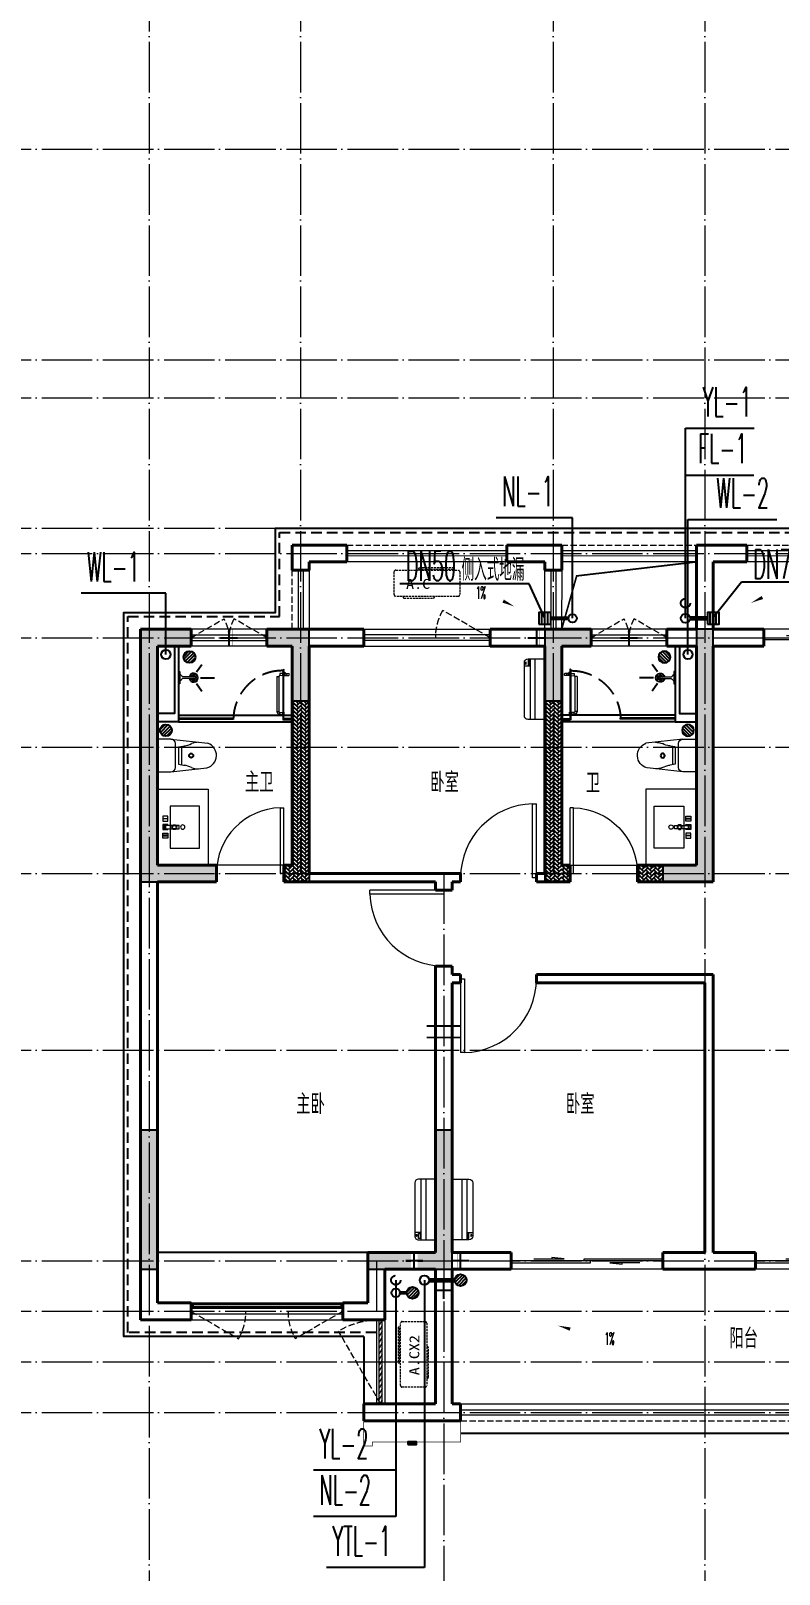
# Model space of a CAD drawing. Extents: x 27938 to 650306, y -92720 to 1524912.
# Drawn here: x 270713 to 279599, y 594028 to 612355 of the extents above; entities that cross this region are included whole.
import ezdxf

# ---------------------------------------------------------------- set-up
doc = ezdxf.new("R2010")
doc.units = 0
doc.header["$LTSCALE"] = 1000
doc.header["$MEASUREMENT"] = 0
for name, pattern in [('DASH', [0.35, 0.25, -0.1]), ('DOTE', [2.42, 2, -0.2, 0.02, -0.2]), ('HIDDEN', [0.375, 0.25, -0.125])]:
    doc.linetypes.add(name, pattern=pattern)
for name, color, linetype in [('3-栏杆1', 135, 'Continuous'), ('3.5方案汇报，与郭总、侯月琴确定户型_t8$0$2020.03.04 -1安徽标准化洋房户型(UA）_t8_t8$0$看线', 154, 'Continuous'), ('COLUMN', 9, 'Continuous'), ('DIM_凝结', 3, 'Continuous'), ('DIM_废水', 3, 'Continuous'), ('DIM_污水', 3, 'Continuous'), ('DIM_阳台', 132, 'Continuous'), ('DIM_雨水', 3, 'Continuous'), ('EQUIP_地漏', 7, 'Continuous'), ('EQUIP_污水', 7, 'Continuous'), ('IP-bath&kitchen-JOHNSON', 4, 'Continuous'), ('P-bath&kitchen-JOHNSON', 4, 'Continuous'), ('PIPE-凝结', 150, 'N'), ('PIPE-废水', 31, 'F'), ('PIPE-阳台', 132, 'YT'), ('PUB_TEXT', 4, 'Continuous'), ('TWT_LEAD', 3, 'Continuous'), ('VALVE_不分区给水', 7, 'Continuous'), ('VPIPE-凝结', 150, 'Continuous'), ('VPIPE-废水', 31, 'Continuous'), ('VPIPE-污水', 2, 'W'), ('VPIPE-阳台', 132, 'YT'), ('VPIPE-雨水', 4, 'DASH'), ('ZC', 6, 'Continuous'), ('保温', 6, 'Continuous'), ('机电标识类', 1, 'Continuous'), ('看线', 251, 'Continuous'), ('立面', 73, 'Continuous'), ('铝合金', 144, 'Continuous')]:
    doc.layers.add(name, color=color, linetype=linetype)
for name, color, linetype, lineweight in [('DOTE', 19, 'DOTE', 9), ('LVTRY', 1, 'Continuous', 13), ('PUB_HATCH', 8, 'Continuous', 9), ('WALL', 9, 'Continuous', 40), ('WINDOW', 8, 'Continuous', 15), ('平面-排水沟', 86, 'Continuous', 15), ('平面-栏杆', 135, 'Continuous', 15), ('平面-看线', 45, 'Continuous', 15), ('平面-空调室内机', 176, 'Continuous', 9), ('平面-空调预留孔', 173, 'Continuous', 15), ('空调', 76, 'Continuous', 13)]:
    doc.layers.add(name, color=color, linetype=linetype, lineweight=lineweight)
doc.styles.add('_TCH_DIM', font='SIMPLEX.shx', dxfattribs={"width": 0.6, "oblique": 10, "bigfont": 'hztxt.shx'})
doc.styles.add('_TWT_SERIAL', font='simplex.shx', dxfattribs={"width": 0.6, "oblique": 10, "height": 3, "bigfont": 'aadri.shx'})
doc.styles.get("Standard").update_dxf_attribs({"font": 'gbenor.shx', "bigfont": 'gbcbig.shx'})
doc.styles.add('黑体', font='simhei.ttf')
doc.linetypes.add('F', pattern='A,3,-0.2,["F",Standard,S=0.25,R=0,X=-0.1,Y=-0.115],-0.2', length=3.4)
doc.linetypes.add('N', pattern='A,3,-0.2,["N",Standard,S=0.25,R=0,X=-0.1,Y=-0.115],-0.2', length=3.4)
doc.linetypes.add('W', pattern='A,3,-0.2,["W",Standard,S=0.25,R=0,X=-0.1,Y=-0.115],-0.2', length=3.4)
doc.linetypes.add('YT', pattern='A,3,-0.2,["YT",Standard,S=0.25,R=0,X=-0.1,Y=-0.115],-0.35', length=3.55)

# ---------------------------------------------------------------- blocks, each defined once
blk = doc.blocks.new('rrrrrrrrrrrra')
at = {"color": 0}
for p, q in [((-112, 459), (-112, 324)), ((253, 484), (-87, 484)), ((278, 324), (278, 459)), ((-112, 324), (-64, -103)), ((-59, 271), (224, 271)), ((-21, 232), (-34, 154)), ((191, 200), (-26, 200)), ((186, 232), (-21, 232)), ((186, 232), (199, 154)), ((278, 324), (228, -116))]:
    blk.add_line(p, q, dxfattribs=at)
for centre, radius, start, end in [((-87, 459), 25, 90, 180), ((253, 459), 25, 0, 90), ((-59, 324), 53.3, 180, 270), ((224, 324), 53.3, 270, 0), ((149, -3), 224, 158.5202, 180), ((-323, 210), 294, 333.5369, 351.4828), ((488, 210), 294, 188.5172, 206.4631), ((16, -3), 224, 0, 21.4798), ((84, -64), 153, 195.0773, 340.1181)]:
    blk.add_arc(centre, radius, start, end, dxfattribs=at)
blk = doc.blocks.new('A$C1E0F638F')
at = {"color": 0}
for points in [[(500, 435), (500, 85), (0, 85), (0, 435)], [(270, 30), (230, 30), (230, 195), (270, 195)], [(120, 0), (180, 0), (180, 60), (120, 60)], [(147, 55), (153, 55), (153, 5), (147, 5)], [(230, 30), (270, 30), (270, 10), (230, 10)], [(380, 0), (320, 0), (320, 60), (380, 60)], [(353, 55), (347, 55), (347, 5), (353, 5)]]:
    blk.add_lwpolyline(points, close=True, dxfattribs=at)
blk.add_lwpolyline([(270, 60), (280, 60), (280, 0), (220, 0), (220, 60), (230, 60)], dxfattribs=at)
blk.add_circle((250, 236), 26, dxfattribs=at)
blk = doc.blocks.new('135')
blk.add_hatch(color=0).paths.add_polyline_path([(5, 2), (4, -1), (-5, 2), (-4, 5)])
at = {"color": 0}
for p, q in [((-6, 19), (-3, 19)), ((-3, 19), (-6, 19)), ((-6, 3), (5, -2)), ((-6, 3), (-5, 3)), ((-5, 11), (-5, 31)), ((5, 11), (-5, 11)), ((5, 10), (-5, 10)), ((-5, 3), (-4, 6)), ((-4, 6), (5, 2)), ((0, 0), (0, 39)), ((6, 19), (3, 19)), ((3, 19), (6, 19)), ((4, -1), (5, 2)), ((5, 11), (5, 32)), ((4, -1), (6, -2))]:
    blk.add_line(p, q, dxfattribs=at)
for centre, radius, start, end in [((6, 16), 13.5, 151.0147, 204.8403), ((13, 4), 20.5, 163.0924, 182.0012), ((-6, 4), 1, 184.2275, 248.4661), ((-5, 22), 0.5, 335.7643, 151.0147), ((4, 18), 9.42, 155.7643, 171.9773), ((9, 15), 14.6, 166.278, 198.0953), ((14, 4), 19.5, 163.7443, 182.5269), ((-5, 3), 0.5, 181.9385, 247.2597), ((5, 22), 0.5, 29.8425, 204.574), ((-6, 17), 11.7, 10.475, 24.574), ((-6, 15), 12.4, 338.6449, 16.0476), ((29, 7), 24, 172.9439, 199.2318), ((-6, 16), 13.4, 334.9111, 29.8425), ((26, 6), 20.6, 169.1454, 199.9526), ((6, -1), 1.17, 247.4597, 19.9526), ((6, -1), 0.5, 247.4597, 19.2318)]:
    blk.add_arc(centre, radius, start, end, dxfattribs=at)
blk.add_open_spline([(-5, 31), (-4, 31), (-2, 33), (1, 29), (3, 31), (5, 32)], degree=3, knots=[0, 0, 0, 0, 3.066329, 6.218313, 11.124135, 11.124135, 11.124135, 11.124135], dxfattribs=at)
blk = doc.blocks.new('SDFAWERAWER')
at = {"layer": 'LVTRY', "color": 0}
for p, q in [((593988, -1242191), (593978, -1242214)), ((594017, -1242203), (593988, -1242191)), ((594016, -1242220), (594027, -1242193)), ((594023, -1242211), (594030, -1242194)), ((594025, -1242211), (594031, -1242197)), ((594027, -1242193), (594033, -1242195)), ((594030, -1242194), (594031, -1242197)), ((594032, -1242197), (594033, -1242195)), ((594033, -1242195), (594034, -1242197)), ((594034, -1242198), (594034, -1242197)), ((593941, -1242210), (593784, -1242595)), ((593965, -1242220), (593807, -1242604)), ((593941, -1242210), (593965, -1242220)), ((594007, -1242226), (593978, -1242214)), ((594016, -1242220), (594022, -1242223)), ((594026, -1242204), (594018, -1242222)), ((594018, -1242222), (594021, -1242220)), ((594025, -1242211), (594021, -1242220)), ((594023, -1242221), (594022, -1242223)), ((594022, -1242223), (594024, -1242222)), ((594024, -1242221), (594024, -1242222)), ((594028, -1242234), (594078, -1242255)), ((594047, -1242201), (594036, -1242229)), ((594036, -1242229), (594039, -1242230)), ((594037, -1242211), (594088, -1242232)), ((594039, -1242230), (594045, -1242214)), ((594039, -1242230), (594042, -1242228)), ((594042, -1242228), (594051, -1242205)), ((594050, -1242202), (594043, -1242218)), ((594047, -1242201), (594050, -1242202)), ((594050, -1242202), (594051, -1242205)), ((594057, -1242246), (594067, -1242223)), ((593784, -1242595), (593807, -1242604)), ((593803, -1242641), (593813, -1242618)), ((593803, -1242641), (593833, -1242653)), ((593813, -1242618), (593842, -1242630)), ((593842, -1242630), (593833, -1242653)), ((593834, -1242656), (593833, -1242653)), ((593845, -1242629), (593834, -1242656)), ((593836, -1242657), (593834, -1242656)), ((593848, -1242630), (593836, -1242657)), ((593845, -1242629), (593842, -1242630)), ((593848, -1242630), (593845, -1242629)), ((593847, -1242662), (593858, -1242634)), ((593847, -1242662), (593850, -1242663)), ((593850, -1242663), (593861, -1242635)), ((593852, -1242662), (593862, -1242637)), ((593858, -1242634), (593861, -1242635)), ((593861, -1242635), (593862, -1242637))]:
    blk.add_line(p, q, dxfattribs=at)
blk.add_lwpolyline([(593823, -1242717), (594046, -1242174), (594037, -1242170), (593814, -1242713)], close=True, dxfattribs=at)
blk.add_arc((594075, -1242240), 15.3, 281.7932, 33.7019, dxfattribs=at)
for centre, major_axis, start_param, end_param in [((593974, -1242224), (3.93, 9.6), 0, 1.570796), ((593817, -1242608), (13.5, 33.1), 1.570796, 3.141593), ((593817, -1242608), (3.93, 9.6), 1.570796, 3.141593)]:
    blk.add_ellipse(centre, major_axis=major_axis, ratio=1, start_param=start_param, end_param=end_param, dxfattribs=at)
at = {"layer": 'P-bath&kitchen-JOHNSON', "color": 0, "linetype": 'DASH'}
blk.add_arc((593810, -1242714), 586, 67.5369, 157.1325, dxfattribs=at)
at = {"layer": 'LVTRY', "color": 8, "xscale": -1, "rotation": 157.7329157530927}
blk.add_blockref('135', (594045, -1242162), dxfattribs=at)
blk = doc.blocks.new('A$C5DCB2F21')
at = {"layer": 'IP-bath&kitchen-JOHNSON', "color": 0}
for p, q in [((-68, -213), (-158, -275)), ((0, -261), (0, -425)), ((68, -213), (158, -275))]:
    blk.add_line(p, q, dxfattribs=at)
for centre, major_axis, ratio, start_param, end_param in [((0, -179), (-51, 0), 0.990052, -1.36297, 4.504563), ((0, -178), (-26.8, 0), 0.994812, -1.167677, 4.309269)]:
    blk.add_ellipse(centre, major_axis=major_axis, ratio=ratio, start_param=start_param, end_param=end_param, dxfattribs=at)
at = {"layer": 'LVTRY', "color": 0}
for p, q in [((74, 0), (-74, 0)), ((-10, -174), (-10, -49)), ((11, -174), (11, -49))]:
    blk.add_line(p, q, dxfattribs=at)
blk.add_lwpolyline([(74, 0), (74, -16), (-74, -16), (-74, 0)], dxfattribs=at)
for points in [[(-26, -31, -0.364142), (-38, -16, -0.020495)], [(-10, -49, 0.214893), (-26, -31, 7.649644)], [(11, -49, -0.21439), (26, -31, -7.649644)], [(26, -31, 0.364142), (38, -16, 0.020495)]]:
    blk.add_lwpolyline(points, format="xyb", dxfattribs=at)
blk.add_arc((0, -174), 10.5, 180, 0, dxfattribs=at)
for centre, major_axis, ratio, start_param, end_param in [((0, -181), (53.6, 0), 0.987577, 1.76809, 7.656688), ((-12, -165), (0, 1.43), 0.85, -1.570796, 4.712389), ((12, -165), (0, 1.43), 0.85, 4.712389, 10.995574), ((-12, -189), (0, 1.43), 0.85, 4.712389, 10.995574), ((12, -189), (0, 1.43), 0.85, 4.712389, 10.995574)]:
    blk.add_ellipse(centre, major_axis=major_axis, ratio=ratio, start_param=start_param, end_param=end_param, dxfattribs=at)
blk = doc.blocks.new('GDGDRGDGRD')
at = {"layer": 'IP-bath&kitchen-JOHNSON', "color": 0}
for p, q in [((490533, 524228), (491883, 524228)), ((490533, 524193), (491183, 524193)), ((490533, 524183), (491183, 524183)), ((491183, 524183), (491183, 524193)), ((491883, 524183), (491783, 524183)), ((491783, 524173), (491783, 524183)), ((491883, 524173), (491783, 524173)), ((490533, 524148), (491883, 524148))]:
    blk.add_line(p, q, dxfattribs=at)
for points in [[(490533, 525048), (490533, 524148), (490283, 524148)], [(490483, 525048), (490483, 524248), (490283, 524248)]]:
    blk.add_lwpolyline(points, dxfattribs=at)
at = {"layer": 'LVTRY', "color": 0}
blk.add_lwpolyline([(490883, 522448), (490283, 522448), (490283, 523348), (490883, 523348)], close=True, dxfattribs=at)
at = {"layer": 'IP-bath&kitchen-JOHNSON', "color": 8}
for name, p, rotation in [('A$C5DCB2F21', (490533, 524673), 90.008488524447), ('SDFAWERAWER', (-528536, 1449334), 22.25976934310711)]:
    blk.add_blockref(name, p, dxfattribs=dict(at, rotation=rotation))
at = {"layer": 'LVTRY', "color": 8, "extrusion": (0, 0, -1), "xscale": -1, "zscale": -1, "rotation": 270}
blk.add_blockref('rrrrrrrrrrrra', (-490766, 523666), dxfattribs=at)
at = {"layer": 'LVTRY', "color": 8, "xscale": -1, "rotation": 270}
blk.add_blockref('A$C1E0F638F', (490347, 522649), dxfattribs=at)
blk = doc.blocks.new('FSFSFSFS')
at = {"layer": 'IP-bath&kitchen-JOHNSON', "color": 0}
for p, q in [((496432, 524228), (495082, 524228)), ((495082, 524183), (495182, 524183)), ((495082, 524173), (495182, 524173)), ((495182, 524173), (495182, 524183)), ((496432, 524193), (495782, 524193)), ((495782, 524183), (495782, 524193)), ((496432, 524183), (495782, 524183)), ((496432, 524148), (495082, 524148))]:
    blk.add_line(p, q, dxfattribs=at)
for points in [[(496432, 525048), (496432, 524148), (496682, 524148)], [(496482, 525048), (496482, 524248), (496682, 524248)]]:
    blk.add_lwpolyline(points, dxfattribs=at)
at = {"layer": 'LVTRY', "color": 0}
blk.add_lwpolyline([(496082, 522448), (496682, 522448), (496682, 523348), (496082, 523348)], close=True, dxfattribs=at)
at = {"layer": 'IP-bath&kitchen-JOHNSON', "color": 8, "xscale": -1}
for name, p, rotation in [('SDFAWERAWER', (1515501, 1449334), 337.7402306568929), ('A$C5DCB2F21', (496432, 524673), 269.991511475553)]:
    blk.add_blockref(name, p, dxfattribs=dict(at, rotation=rotation))
at = {"layer": 'LVTRY', "color": 8, "extrusion": (0, 0, -1), "zscale": -1, "rotation": 90.00000000000001}
blk.add_blockref('rrrrrrrrrrrra', (-496199, 523666), dxfattribs=at)
at = {"layer": 'LVTRY', "color": 8, "rotation": 90.00000000000001}
blk.add_blockref('A$C1E0F638F', (496617, 522649), dxfattribs=at)
blk = doc.blocks.new('gdfgdgdgr')
at = {"layer": 'PUB_HATCH'}
for points in [[(477177, 529314), (477177, 526314), (478077, 526314), (478077, 526514), (477377, 526514), (477377, 529114), (477777, 529114), (477777, 529314)], [(478677, 529114), (478977, 529114), (478977, 528464), (479177, 528464), (479177, 529314), (478677, 529314)], [(482527, 529114), (482527, 529314), (481977, 529314), (481977, 528464), (482177, 528464), (482177, 529114)], [(483977, 529314), (483777, 529314), (483777, 529114), (483777, 529114), (483777, 526514), (483377, 526514), (483377, 526314), (483977, 526314)], [(477177, 521714), (477377, 521714), (477377, 523364), (477177, 523364)], [(479877, 521914), (479877, 521714), (480877, 521714), (480877, 523364), (480677, 523364), (480677, 521914)]]:
    blk.add_hatch(color=256, dxfattribs=at).paths.add_polyline_path(points)
at = {"layer": 'COLUMN', "color": 8}
for p, q in [((477177, 529314), (477177, 526314)), ((477777, 529314), (477177, 529314)), ((477777, 529114), (477777, 529314)), ((479177, 529314), (478677, 529314)), ((478677, 529314), (478677, 529114)), ((479177, 528464), (479177, 529314)), ((482527, 529314), (481977, 529314)), ((481977, 529314), (481977, 528464)), ((482527, 529114), (482527, 529314)), ((483977, 529314), (483777, 529314)), ((483777, 529314), (483777, 529114)), ((483977, 526314), (483977, 529314)), ((477377, 526514), (477377, 529114)), ((477377, 529114), (477777, 529114)), ((478677, 529114), (478977, 529114)), ((478977, 529114), (478977, 528464)), ((482177, 528464), (482177, 529114)), ((482177, 529114), (482527, 529114)), ((483777, 529114), (483777, 529114)), ((483777, 529114), (483777, 526514)), ((478977, 528464), (479177, 528464)), ((481977, 528464), (482177, 528464)), ((478077, 526514), (477377, 526514)), ((478077, 526314), (478077, 526514)), ((483777, 526514), (483377, 526514)), ((483377, 526514), (483377, 526314)), ((477177, 526314), (478077, 526314)), ((483377, 526314), (483977, 526314)), ((477377, 523364), (477177, 523364)), ((477177, 523364), (477177, 521714)), ((477377, 521714), (477377, 523364)), ((480877, 523364), (480677, 523364)), ((480677, 523364), (480677, 521914)), ((480877, 521714), (480877, 523364)), ((479877, 521914), (479877, 521714)), ((480677, 521914), (479877, 521914)), ((477177, 521714), (477377, 521714)), ((479877, 521714), (480877, 521714))]:
    blk.add_line(p, q, dxfattribs=at)
blk = doc.blocks.new('dongkong')
at = {"color": 0}
blk.add_wipeout([(-603756, 210771), (-603756, 210571), (-603836, 210571), (-603836, 210771)], dxfattribs=at)
at = {"layer": '机电标识类', "color": 0, "linetype": 'DASH', "ltscale": 400}
for p, q in [((-603796, 210771), (-603796, 210571)), ((-603896, 210671), (-603696, 210671))]:
    blk.add_line(p, q, dxfattribs=at)
at = {"layer": '空调', "color": 0, "linetype": 'DASH', "const_width": 2}
blk.add_lwpolyline([(-603756, 210771), (-603756, 210571), (-603836, 210571), (-603836, 210771)], close=True, dxfattribs=at)
blk = doc.blocks.new('ferre')
at = {"layer": '平面-空调预留孔', "color": 0, "linetype": 'DASH', "ltscale": 0.1}
for p, q in [((93393, 115403), (93393, 115393)), ((93403, 115383), (93756, 115383)), ((93766, 115393), (93766, 115403))]:
    blk.add_line(p, q, dxfattribs=at)
blk.add_lwpolyline([(94046, 115403), (93306, 115403, -0.414214), (93286, 115423), (93286, 115693, -0.414214), (93306, 115713), (94046, 115713, -0.414214), (94066, 115693), (94066, 115423, -0.414214)], format="xyb", close=True, dxfattribs=at)
blk.add_lwpolyline([(93997, 115743), (93577, 115743), (93577, 115727), (93997, 115727)], close=True, dxfattribs=at)
for centre, start, end in [((93403, 115393), 180, 270), ((93756, 115393), 270, 0)]:
    blk.add_arc(centre, 10, start, end, dxfattribs=at)
at = {"layer": '平面-空调预留孔', "color": 0, "linetype": 'DASH', "ltscale": 0.1, "style": '黑体', "width": 1.2}
blk.add_text('A.CX2', height=117, dxfattribs=at).set_placement((93428, 115492))
blk = doc.blocks.new('fergve')
at = {"layer": '平面-空调预留孔', "color": 8, "linetype": 'DASH', "ltscale": 0.1}
blk.add_blockref('ferre', (25670, -60416), dxfattribs=at)
blk = doc.blocks.new('A$C001338C2')
at = {"color": 0}
for p, q in [((0, 249), (0, 22)), ((845, 304), (55, 304)), ((109, 215), (109, 304)), ((900, 22), (900, 249)), ((22, 0), (878, 0))]:
    blk.add_line(p, q, dxfattribs=at)
at = {"color": 0, "lineweight": 5}
for p, q in [((900, 215), (0, 215)), ((900, 143), (0, 143))]:
    blk.add_line(p, q, dxfattribs=at)
at = {"color": 0}
for points in [[(89, 226), (22, 226, -0.414214), (17, 232), (17, 243, -0.414214), (22, 249), (89, 249, -0.414214), (95, 243), (95, 232, -0.414214)], [(73, 275), (57, 275, -0.414214), (51, 281), (51, 283, -0.414214), (57, 289), (73, 289, -0.414214), (79, 283), (79, 281, -0.414214)]]:
    blk.add_lwpolyline(points, format="xyb", close=True, dxfattribs=at)
for centre, radius, start, end in [((55, 249), 55, 90, 180), ((845, 249), 55, 360, 90), ((22, 22), 22, 180, 270), ((878, 22), 22, 270, 360)]:
    blk.add_arc(centre, radius, start, end, dxfattribs=at)
blk = doc.blocks.new('A$C263B1184')
at = {"layer": '保温', "linetype": 'ByBlock', "ltscale": 10}
h = blk.add_hatch(dxfattribs=at)
h.set_pattern_fill('AR-HBONE', color=251, scale=55)
h.set_pattern_definition([(45, (-1020960.394, -343310.663), (0, 47.4157523), [100.584, -33.528]), (135, (-1020936.686, -343286.955), (3e-15, 47.4157523), [100.584, -33.528])])
h.paths.add_polyline_path([(-11700, 6200), (-11700, 8350), (-11900, 8350), (-11900, 6200)])
h = blk.add_hatch(dxfattribs=at)
h.set_pattern_fill('AR-HBONE', color=251, scale=55)
h.set_pattern_definition([(45, (-1017960.394, -343310.663), (0, 47.4157523), [100.584, -33.528]), (135, (-1017936.686, -343286.955), (3e-15, 47.4157523), [100.584, -33.528])])
h.paths.add_polyline_path([(-8700, 6200), (-8700, 8350), (-8900, 8350), (-8900, 6200)])
h = blk.add_hatch(dxfattribs=at)
h.set_pattern_fill('AR-HBONE', color=251, scale=55)
h.set_pattern_definition([(45, (-1021060.394, -345260.66), (0, 47.4157523), [100.584, -33.528]), (135, (-1021036.686, -345236.954), (3e-15, 47.4157523), [100.584, -33.528])])
h.paths.add_polyline_path([(-11900, 6200), (-11900, 6400), (-12000, 6400), (-12000, 6200)])
h = blk.add_hatch(dxfattribs=at)
h.set_pattern_fill('AR-HBONE', color=251, scale=55)
h.set_pattern_definition([(45, (-1017760.394, -345260.66), (0, 47.4157523), [100.584, -33.528]), (135, (-1017736.686, -345236.954), (3e-15, 47.4157523), [100.584, -33.528])])
h.paths.add_polyline_path([(-8600, 6200), (-8600, 6400), (-8700, 6400), (-8700, 6200)])
h = blk.add_hatch(dxfattribs=at)
h.set_pattern_fill('AR-HBONE', color=251, scale=55)
h.set_pattern_definition([(45, (-1016860.394, -345260.66), (0, 47.4157523), [100.584, -33.528]), (135, (-1016836.686, -345236.954), (3e-15, 47.4157523), [100.584, -33.528])])
h.paths.add_polyline_path([(-7500, 6200), (-7500, 6400), (-7800, 6400), (-7800, 6200)])
at = {"layer": '保温', "color": 251, "linetype": 'ByBlock', "ltscale": 10}
for p, q in [((-11700, 6300), (-11700, 6200)), ((-8900, 6300), (-8900, 6200))]:
    blk.add_line(p, q, dxfattribs=at)
blk = doc.blocks.new('GDGDGRDGDGDR')
at = {"layer": 'DOTE', "linetype": 'DOTE', "ltscale": 0.3}
for p, q in [((272117, 612949), (272117, 593949)), ((273917, 612949), (273917, 602349)), ((276917, 612949), (276917, 602349)), ((278717, 612949), (278717, 593949)), ((270117, 610949), (328917, 610949)), ((270117, 608449), (328917, 608449)), ((270117, 607999), (328917, 607999)), ((270117, 606449), (328917, 606449)), ((270117, 606149), (328917, 606149)), ((270117, 605149), (328917, 605149)), ((270117, 603849), (328917, 603849)), ((270117, 602349), (328917, 602349)), ((275617, 602349), (275617, 593949)), ((270117, 600249), (328917, 600249)), ((270117, 597749), (328917, 597749)), ((274817, 597749), (274817, 597149)), ((270117, 597149), (328917, 597149)), ((270117, 596549), (328917, 596549)), ((270117, 595949), (328917, 595949))]:
    blk.add_line(p, q, dxfattribs=at)
blk = doc.blocks.new('A$C12C278E8')
at = {"color": 8}
for points in [[(-60, 0), (-60, -200), (-140, -200), (-140, 0)], [(18060, 0), (18060, -200), (18140, -200), (18140, 0)]]:
    blk.add_wipeout(points, dxfattribs=at)
at = {"layer": '机电标识类', "color": 8, "linetype": 'DASH', "ltscale": 400}
for p, q in [((-100, 0), (-100, -200)), ((18100, 0), (18100, -200)), ((-200, -100), (0, -100)), ((18200, -100), (18000, -100))]:
    blk.add_line(p, q, dxfattribs=at)
at = {"layer": '空调', "color": 8, "linetype": 'DASH', "const_width": 2}
blk.add_lwpolyline([(-60, 0), (-60, -200), (-140, -200), (-140, 0)], close=True, dxfattribs=at)
at = {"layer": '空调', "color": 8, "linetype": 'DASH'}
blk.add_lwpolyline([(18060, 0), (18060, -200), (18140, -200), (18140, 0)], close=True, dxfattribs=at)
blk = doc.blocks.new('gsergvr')
at = {"layer": '平面-空调预留孔', "color": 0, "linetype": 'DASH', "ltscale": 0.1}
for p, q in [((34075, 17176), (34075, 17166)), ((34085, 17156), (34438, 17156)), ((34448, 17166), (34448, 17176))]:
    blk.add_line(p, q, dxfattribs=at)
blk.add_lwpolyline([(34729, 17176), (33989, 17176, -0.414214), (33969, 17196), (33969, 17466, -0.414214), (33989, 17486), (34729, 17486, -0.414214), (34749, 17466), (34749, 17196, -0.414214)], format="xyb", close=True, dxfattribs=at)
blk.add_lwpolyline([(34679, 17515), (34260, 17515), (34260, 17500), (34679, 17500)], close=True, dxfattribs=at)
for centre, start, end in [((34085, 17166), 180, 270), ((34438, 17166), 270, 0)]:
    blk.add_arc(centre, 10, start, end, dxfattribs=at)
at = {"layer": '平面-空调预留孔', "color": 0, "linetype": 'DASH', "ltscale": 0.1, "style": '黑体', "width": 1.2}
blk.add_text('A.C', height=117, dxfattribs=at).set_placement((34111, 17265))
blk = doc.blocks.new('rtyryrtyeeretee')
at = {"layer": '平面-空调预留孔', "color": 8}
blk.add_blockref('gsergvr', (635673, 326706), dxfattribs=at)
blk = doc.blocks.new('$TwtSys$00000137')
at = {"color": 7}
for p, q in [((-46.875, -93.75), (-46.875, 93.75)), ((0, -93.75), (0, 93.75)), ((46.875, -93.75), (46.875, 93.75))]:
    blk.add_line(p, q, dxfattribs=at)
blk.add_lwpolyline([(-93.75, -93.75), (93.75, -93.75), (93.75, 93.75), (-93.75, 93.75)], close=True, dxfattribs=at)
blk = doc.blocks.new('$VALVE$00000533')
at = {"ltscale": 0.5, "const_width": 25}
for points in [[(-225, 75), (225, 75)], [(-225, -75), (225, -75)]]:
    blk.add_lwpolyline(points, dxfattribs=at)
blk = doc.blocks.new('A$C63B27F85')
at = {"layer": 'VALVE_不分区给水', "xscale": -0.8999999999999999, "yscale": -0.8999999999999999, "zscale": 0.8999999999999999}
blk.add_blockref('$VALVE$00000533', (3500, -10480), dxfattribs=at)
blk = doc.blocks.new('$WINLIB2D$00000001')
at = {"color": 0}
for points in [[(-0.5, 0.5), (-0.5, -0.5)], [(-0.5, 0.5), (0.5, 0.5)], [(0.5, -0.5), (0.5, 0.5)], [(0.5, 0.167), (-0.5, 0.167)], [(0.5, -0.167), (-0.5, -0.167)], [(-0.5, -0.5), (0.5, -0.5)]]:
    blk.add_lwpolyline(points, dxfattribs=at)
blk = doc.blocks.new('$DorLib2D$00000131')
at = {"color": 0, "linetype": 'Continuous'}
for p, q in [((0.15, 0.125), (0.2319, 0.1973)), ((0.2319, 0.1973), (0.2319, 0.125)), ((-0.5, 0.125), (-0.5, 0)), ((0.0192, 0.125), (-0.5, 0.125)), ((0.0192, 0), (0.0192, 0.125)), ((0.35, 0.125), (0.15, 0.125)), ((-0.5, 0), (0.0192, 0)), ((-0.024, 0), (0.5, 0)), ((-0.024, -0.125), (-0.024, 0)), ((0.5, 0), (0.5, -0.125)), ((-0.35, -0.125), (-0.15, -0.125)), ((-0.2319, -0.1973), (-0.2319, -0.125)), ((-0.15, -0.125), (-0.2319, -0.1973)), ((0.5, -0.125), (-0.024, -0.125))]:
    blk.add_line(p, q, dxfattribs=at)
blk = doc.blocks.new('$DorLib2D$00000001')
for p, q in [((0.45, 0.975), (0.5, 0.975)), ((0.45, 0), (0.45, 0.975)), ((0.5, 0), (0.5, 0.975)), ((0.5, 0), (0.45, 0))]:
    blk.add_line(p, q)
at = {"lineweight": 13}
blk.add_arc((0.475, 0), 0.975, 91.4693, 180, dxfattribs=at)
blk = doc.blocks.new('$WINLIB2D$00000039')
at = {"color": 0}
for points in [[(-0.5, 0.5), (-0.5, -0.5)], [(0.5, 0.5), (-0.5, 0.5)], [(0.5, -0.5), (0.5, 0.5)], [(-0.5, 0.167), (0.5, 0.167)], [(-0.452, -0.167), (-0.5, 0.084)], [(-0.384, -0.167), (-0.448, 0.167)], [(-0.316, -0.167), (-0.38, 0.167)], [(-0.248, -0.167), (-0.312, 0.167)], [(-0.18, -0.167), (-0.244, 0.167)], [(-0.112, -0.167), (-0.176, 0.167)], [(-0.044, -0.167), (-0.108, 0.167)], [(0.024, -0.167), (-0.04, 0.167)], [(0.092, -0.167), (0.028, 0.167)], [(0.16, -0.167), (0.096, 0.167)], [(0.228, -0.167), (0.164, 0.167)], [(0.296, -0.167), (0.232, 0.167)], [(0.364, -0.167), (0.3, 0.167)], [(0.432, -0.167), (0.368, 0.167)], [(0.5, -0.167), (0.436, 0.167)], [(-0.5, -0.167), (0.5, -0.167)], [(0.5, -0.5), (-0.5, -0.5)]]:
    blk.add_lwpolyline(points, dxfattribs=at)
blk = doc.blocks.new('$TwtSys$00000141')
for p, q in [((-141, 12), (-15, 138)), ((-141, 12), (-15, 138)), ((-131, -53), (53, 131)), ((-131, -53), (53, 131)), ((-100, -100), (100, 100)), ((-100, -100), (100, 100)), ((-49, -131), (131, 49)), ((-49, -131), (131, 49)), ((17, -138), (138, -17)), ((17, -138), (138, -17))]:
    blk.add_line(p, q)
blk.add_circle((0, 0), 141)
blk.add_circle((0, 0), 141)
blk = doc.blocks.new('$TwtSys$00000147')
blk.add_circle((0, 0, 0), 25)

msp = doc.modelspace()

# ---------------------------------------------------------------- hatches: boundary and pattern name
at = {"layer": '立面'}
h = msp.add_hatch(dxfattribs=at)
h.set_pattern_fill('ANSI31', color=8, scale=2)
h.set_pattern_definition([(45, (-613034.0693, -199996.6524), (-2.24506403, 2.24506403), [])])
h.paths.add_polyline_path([(275191.2, 595568.8), (275291.2, 595568.8), (275291.2, 595598.8), (275191.2, 595598.8)])

# ---------------------------------------------------------------- linework, layer by layer
at = {"color": 8, "const_width": 8}
msp.add_lwpolyline([(274666.6, 595848.8), (274666.6, 595548.8), (274766.6, 595548.8), (274766.6, 595598.8), (275816.6, 595598.8), (275816.6, 595848.8)], dxfattribs=at)
at = {"layer": '3-栏杆1', "color": 8}
for p, q in [((272636.8, 597231), (272616.6, 597248.8)), ((272616.6, 597248.8), (272636.8, 597231)), ((272616.6, 597181.9), (272636.8, 597201.7)), ((274396.3, 597231), (272636.8, 597231)), ((272636.8, 597231), (272636.8, 597201.7)), ((272636.8, 597201.7), (274396.3, 597201.7)), ((274396.3, 597231), (274416.6, 597248.8)), ((274416.6, 597248.8), (274396.3, 597231)), ((274396.3, 597231), (274396.3, 597201.7)), ((274396.3, 597201.7), (274416.6, 597181.9)), ((274416.6, 597181.9), (274396.3, 597201.7))]:
    msp.add_line(p, q, dxfattribs=at)
at = {"layer": '3.5方案汇报，与郭总、侯月琴确定户型_t8$0$2020.03.04 -1安徽标准化洋房户型(UA）_t8_t8$0$看线', "color": 8, "ltscale": 10}
msp.add_line((274716.6, 597848.8), (272216.6, 597848.8), dxfattribs=at)
at = {"layer": 'DIM_凝结'}
for p, q in [((277146.3, 606571.4), (276239.4, 606571.4)), ((277146.3, 605378.8), (277146.3, 606571.4)), ((275046.6, 597368.8), (275046.6, 594711.7)), ((275046.6, 594711.7), (274069.7, 594711.7))]:
    msp.add_line(p, q, dxfattribs=at)
at = {"layer": 'DIM_废水'}
for p, q in [((278486.6, 605378.8), (278486.6, 607080.1)), ((278486.6, 607080.1), (279297.3, 607080.1))]:
    msp.add_line(p, q, dxfattribs=at)
at = {"layer": 'DIM_污水'}
for p, q in [((278516.6, 606552.8), (279571.8, 606552.8)), ((272316.6, 605675.7), (271309.7, 605675.7)), ((272316.6, 604948.8), (272316.6, 605675.7))]:
    msp.add_line(p, q, dxfattribs=at)
at = {"layer": 'DIM_阳台'}
for p, q in [((275386.6, 597518.8), (275386.6, 594107.4)), ((275386.6, 594107.4), (274222.5, 594107.4))]:
    msp.add_line(p, q, dxfattribs=at)
at = {"layer": 'DIM_雨水'}
for p, q in [((278486.6, 605558.8), (278486.6, 607635.4)), ((278486.6, 607635.4), (279303.3, 607635.4)), ((275046.6, 597518.8), (275046.6, 595261.7)), ((275046.6, 595261.7), (274068.3, 595261.7))]:
    msp.add_line(p, q, dxfattribs=at)
at = {"layer": 'PIPE-凝结', "const_width": 45}
for points in [[(277096.3, 605378.8), (276886.3, 605378.8)], [(275096.6, 597368.8), (275176.1, 597368.8)]]:
    msp.add_lwpolyline(points, dxfattribs=at)
at = {"layer": 'PIPE-废水', "const_width": 55}
msp.add_lwpolyline([(278541.6, 605378.8), (278746.3, 605378.8)], dxfattribs=at)
at = {"layer": 'TWT_LEAD'}
for p, q in [((276630, 605790.1), (275094.2, 605790.1)), ((276816.3, 605378.8), (276630, 605790.1)), ((278816.6, 605388.3), (279152, 605812.8)), ((279152, 605812.8), (281045.2, 605812.8))]:
    msp.add_line(p, q, dxfattribs=at)
at = {"layer": 'VPIPE-凝结'}
msp.add_circle((275046.6, 597368.8), 50, dxfattribs=at)
at = {"layer": 'VPIPE-污水'}
msp.add_circle((272316.6, 604948.8), 55, dxfattribs=at)
at = {"layer": 'VPIPE-雨水'}
msp.add_circle((278486.6, 605558.8), 55, dxfattribs=at)
at = {"layer": 'WALL', "color": 8}
for p, q in [((274466.5, 606248.8), (273816.6, 606248.8)), ((273816.6, 606248.8), (273816.6, 605948.8)), ((274466.5, 606048.8), (274466.5, 606248.8)), ((277016.6, 606248.8), (276366.5, 606248.8)), ((276366.5, 606048.8), (276366.5, 606248.8)), ((277016.6, 606248.8), (277016.6, 605948.8)), ((279216.6, 606248.8), (278616.6, 606248.8)), ((279216.6, 606048.8), (279216.6, 606248.8)), ((274016.6, 605948.8), (273816.6, 605948.8)), ((274466.5, 606048.8), (274016.6, 606048.8)), ((274016.6, 606048.8), (274016.6, 605948.8)), ((276816.6, 606048.8), (276366.5, 606048.8)), ((276816.6, 606048.8), (276816.6, 605948.8)), ((277016.6, 605948.8), (276816.6, 605948.8)), ((279216.6, 606048.8), (278816.6, 606048.8)), ((272016.6, 605248.8), (272016.6, 602348.8)), ((272616.6, 605248.8), (272016.6, 605248.8)), ((272616.6, 605048.8), (272616.6, 605248.8)), ((273916.6, 605248.8), (273516.6, 605248.8)), ((273516.6, 605248.8), (273516.6, 605048.8)), ((274666.5, 605248.8), (273916.6, 605248.8)), ((274666.5, 605048.8), (274666.5, 605248.8)), ((276166.5, 605248.8), (276166.5, 605048.8)), ((272216.6, 605048.8), (272216.6, 602448.8)), ((272216.6, 605048.8), (272616.6, 605048.8)), ((273516.6, 605048.8), (273816.6, 605048.8)), ((273816.6, 605048.8), (273816.6, 602448.8)), ((274016.6, 605048.8), (274666.5, 605048.8)), ((274016.6, 605048.8), (274016.6, 602348.8)), ((272916.6, 602448.8), (272216.6, 602448.8)), ((272916.6, 602248.8), (272916.6, 602448.8)), ((273816.6, 602448.8), (273716.6, 602448.8)), ((273716.6, 602448.8), (273716.6, 602248.8)), ((277116.6, 602448.8), (277016.6, 602448.8)), ((277116.6, 602248.8), (277116.6, 602448.8)), ((278616.6, 602448.8), (277916.6, 602448.8)), ((277916.6, 602448.8), (277916.6, 602248.8)), ((272016.6, 602348.8), (272016.6, 597048.8)), ((272216.6, 602248.8), (272216.6, 597248.8)), ((272216.6, 602248.8), (272916.6, 602248.8)), ((273716.6, 602248.8), (273916.6, 602248.8)), ((275516.6, 602248.8), (273916.6, 602248.8)), ((275616.6, 602348.8), (274016.6, 602348.8)), ((275516.6, 602248.8), (275516.6, 602148.8)), ((275816.6, 602348.8), (275616.6, 602348.8)), ((275716.6, 602248.8), (275816.6, 602248.8)), ((275716.6, 602148.8), (275716.6, 602248.8)), ((275816.6, 602248.8), (275816.6, 602348.8)), ((276816.6, 602348.8), (276716.6, 602348.8)), ((276716.6, 602348.8), (276716.6, 602248.8)), ((276716.6, 602248.8), (276916.6, 602248.8)), ((276916.6, 602248.8), (277116.6, 602248.8)), ((277916.6, 602248.8), (278816.6, 602248.8)), ((275516.6, 602148.8), (275716.6, 602148.8)), ((275716.6, 601248.8), (275516.6, 601248.8)), ((275516.6, 601248.8), (275516.6, 601048.8)), ((275716.6, 601148.8), (275716.6, 601248.8)), ((275816.6, 601148.8), (275716.6, 601148.8)), ((275816.6, 601048.8), (275816.6, 601148.8)), ((278816.6, 601148.8), (276716.6, 601148.8)), ((276716.6, 601148.8), (276716.6, 601048.8)), ((278816.6, 601148.8), (278816.6, 597848.8)), ((275516.6, 601048.8), (275516.6, 597848.8)), ((275716.6, 601048.8), (275816.6, 601048.8)), ((276716.6, 601048.8), (278716.6, 601048.8)), ((278716.6, 601048.8), (278716.6, 597848.8)), ((274716.6, 597848.8), (274716.6, 597248.8)), ((276416.6, 597648.8), (276416.6, 597848.8)), ((278716.6, 597848.8), (278216.6, 597848.8)), ((278216.6, 597848.8), (278216.6, 597648.8)), ((279316.6, 597848.8), (278816.6, 597848.8)), ((279316.6, 597648.8), (279316.6, 597848.8)), ((274916.6, 597648.8), (274916.6, 597148.8)), ((278216.6, 597648.8), (278716.6, 597648.8)), ((278716.6, 597648.8), (279316.6, 597648.8)), ((272616.6, 597248.8), (272216.6, 597248.8)), ((272616.6, 597048.8), (272616.6, 597248.8)), ((274716.6, 597248.8), (274416.6, 597248.8)), ((274416.6, 597248.8), (274416.6, 597048.8)), ((274916.6, 597048.8), (274916.6, 597148.8)), ((272016.6, 597048.8), (272616.6, 597048.8)), ((274416.6, 597048.8), (274816.6, 597048.8)), ((274816.6, 597048.8), (274916.6, 597048.8)), ((274816.6, 596048.8), (274666.6, 596048.8)), ((274666.6, 595848.8), (274666.6, 596048.8)), ((274816.6, 596048.8), (274916.6, 596048.8)), ((275516.6, 596048.8), (274916.6, 596048.8)), ((275816.6, 596048.8), (275716.6, 596048.8)), ((275816.6, 595848.8), (275816.6, 596048.8)), ((274816.6, 595848.8), (274666.6, 595848.8)), ((275616.6, 595848.8), (274816.6, 595848.8)), ((275816.6, 595848.8), (275616.6, 595848.8))]:
    msp.add_line(p, q, dxfattribs=at)
at = {"layer": 'WINDOW'}
for p, q in [((273716.6, 602448.8), (272916.6, 602448.8)), ((277116.6, 602448.8), (277916.6, 602448.8)), ((278216.6, 597648.8), (276416.6, 597648.8)), ((281716.6, 597648.8), (279316.6, 597648.8))]:
    msp.add_line(p, q, dxfattribs=at)
at = {"layer": 'WINDOW', "color": 8, "linetype": 'DASH', "ltscale": 0.3}
for points in [[(276166.5, 605148.8), (275603.4, 605473.4, 0.1314846), (275516.5, 605148.8)], [(272616.6, 597148.8), (273179.7, 596824.2, 0.1314846), (273266.6, 597148.8)], [(274416.6, 597148.8), (273853.4, 596824.2, -0.1314846), (273766.6, 597148.8)], [(274866.6, 596048.8), (274366.6, 596914.8, -0.1316525), (274866.6, 597048.8)]]:
    msp.add_lwpolyline(points, format="xyb", dxfattribs=at)
at = {"layer": '平面-排水沟', "color": 8}
for points in [[(279551.1, 605698.5, 0, 0, 0), (279265, 605561.7, 0, 40, 0), (279400.3, 605626.4, 0, 0, 0)], [(276170.4, 605655.6, 0, 0, 0), (276456.5, 605518.8, 0, 40, 0), (276321.2, 605583.5, 0, 0, 0)], [(277462.8, 596841.7, 0, 0, 0), (276972.7, 596978.8, 0, 40, 0), (277117.2, 596938.4, 0, 0, 0)]]:
    msp.add_lwpolyline(points, format="xyseb", dxfattribs=at)
at = {"layer": '平面-栏杆', "color": 8}
for p, q in [((275816.6, 595978.8), (281716.6, 595978.8)), ((275816.6, 595918.8), (281716.6, 595918.8))]:
    msp.add_line(p, q, dxfattribs=at)
for points in [[(276366.5, 606178.8), (274466.5, 606179.1)], [(276366.5, 606118.8), (274466.5, 606119.1)], [(278616.6, 606178.8), (277016.6, 606179.1)], [(278616.6, 606118.8), (277016.6, 606119.1)], [(281416.6, 606178.8), (279216.6, 606179.1)], [(281416.6, 606118.8), (279216.6, 606119.1)], [(273886.9, 605948.8), (273886.6, 605248.8)], [(273946.9, 605948.8), (273946.6, 605248.8)], [(276886.6, 605948.8), (276886.3, 605248.8)], [(276946.6, 605948.8), (276946.3, 605248.8)]]:
    msp.add_lwpolyline(points, dxfattribs=at)
at = {"layer": '平面-看线', "color": 8, "linetype": 'DASH', "ltscale": 0.3}
for p, q in [((274466.5, 606249.1), (276366.5, 606248.8)), ((277016.6, 606249.1), (278616.6, 606248.8)), ((279216.6, 606249.1), (281416.6, 606248.8)), ((273816.6, 605248.8), (273816.9, 605948.8)), ((275816.6, 595848.8), (281716.6, 595848.8))]:
    msp.add_line(p, q, dxfattribs=at)
at = {"layer": '平面-看线', "color": 8}
for p, q in [((276816.3, 605248.8), (276816.6, 605948.8)), ((275816.6, 596048.8), (281716.6, 596048.8))]:
    msp.add_line(p, q, dxfattribs=at)
for points in [[(274016.9, 605948.8), (274016.6, 605248.8)], [(276366.5, 606048.8), (274466.5, 606049.1)], [(277016.6, 605948.8), (277016.3, 605248.8)], [(278616.6, 606048.8), (277016.6, 606049.1)], [(281416.6, 606048.8), (279216.6, 606049.1)]]:
    msp.add_lwpolyline(points, dxfattribs=at)
at = {"layer": '看线', "color": 8, "ltscale": 0.5}
for points in [[(274666.6, 596848.8), (274666.6, 596048.8)], [(281716.6, 595698.8), (275816.6, 595698.8)]]:
    msp.add_lwpolyline(points, dxfattribs=at)
at = {"layer": '立面', "color": 8}
msp.add_lwpolyline([(275191.2, 595568.8), (275291.2, 595568.8), (275291.2, 595598.8), (275191.2, 595598.8)], close=True, dxfattribs=at)
at = {"layer": '铝合金', "color": 8}
msp.add_lwpolyline([(275191.2, 595568.8), (275291.2, 595568.8), (275291.2, 595598.8), (275191.2, 595598.8)], close=True, dxfattribs=at)

# ---------------------------------------------------------------- block references
at = {"color": 8}
for name, p in [('gdfgdgdgr', (-205160.8, 75935)), ('rtyryrtyeeretee', (-394615.5, 261757.8)), ('GDGDRGDGRD', (-218065.9, 80000.3)), ('FSFSFSFS', (-218065.9, 80000.3))]:
    msp.add_blockref(name, p, dxfattribs=at)
at = {"layer": 'EQUIP_地漏', "xscale": 0.5, "yscale": 0.5, "zscale": 0.5, "rotation": 180}
for p in [(272596.7, 604918.8), (272316.6, 604048.5), (275246.6, 597368.8)]:
    msp.add_blockref('$TwtSys$00000141', p, dxfattribs=at)
at = {"layer": 'EQUIP_地漏', "xscale": 0.5, "yscale": -0.5, "zscale": 0.5}
msp.add_blockref('$TwtSys$00000141', (278516.6, 604048.5), dxfattribs=at)
at = {"layer": 'EQUIP_污水'}
for p in [(272616.7, 603748.7), (272416.7, 602898.8)]:
    msp.add_blockref('$TwtSys$00000147', p, dxfattribs=at)
at = {"layer": 'EQUIP_污水', "yscale": -1, "rotation": 180}
for p in [(278216.5, 603748.7), (278416.5, 602898.8)]:
    msp.add_blockref('$TwtSys$00000147', p, dxfattribs=at)
at = {"layer": 'WINDOW'}
for name, p, xscale, yscale, zscale, rotation in [('$WINLIB2D$00000001', (275416.5, 605148.8), -1500, 200, -1500, 180), ('$DorLib2D$00000001', (276266.6, 602298.8), -900, -900, -900, 180), ('$DorLib2D$00000001', (273316.6, 602348.8), -800, -800, -800, 180), ('$DorLib2D$00000001', (277516.6, 602348.8), -800, 800, -800, 1.247309936305199e-08), ('$DorLib2D$00000001', (275616.6, 601698.8), -900, -900, -900, 270), ('$DorLib2D$00000001', (276266.6, 601098.8), -900, -900, -900, 1.247525101050602e-08), ('$DorLib2D$00000131', (277316.6, 597748.8), 1800, -200, 1800, 180), ('$DorLib2D$00000131', (280516.6, 597748.8), 2400, -200, 2400, 180), ('$WINLIB2D$00000001', (273516.6, 597148.8), -1800, 200, -1800, 180), ('$WINLIB2D$00000039', (274866.6, 596548.8), -1000, -100, -1000, 270)]:
    msp.add_blockref(name, p, dxfattribs=dict(at, xscale=xscale, yscale=yscale, zscale=zscale, rotation=rotation))
at = {"layer": 'ZC'}
msp.add_blockref('A$C63B27F85', (272116.6, 610948.8), dxfattribs=at)
at = {"layer": '平面-空调预留孔', "color": 8}
for p, xscale, yscale, zscale, rotation in [((276816.5, 604899.1), -0.8000000000465648, 0.8000000000465648, 0.8000000000465646, 89.99999976656984), ((275516.5, 597998.8), 0.800000000046565, 0.800000000046565, 0.800000000046565, 90.00000023343017), ((275716.7, 597998.8), -0.800000000046565, 0.800000000046565, 0.800000000046565, 269.9999997665698)]:
    msp.add_blockref('A$C001338C2', p, dxfattribs=dict(at, xscale=xscale, yscale=yscale, zscale=zscale, rotation=rotation))
at = {"layer": '平面-空调预留孔', "color": 8, "rotation": 90}
msp.add_blockref('fergve', (330400.7, 477292), dxfattribs=at)

# ---------------------------------------------------------------- texts
at = {"layer": 'DIM_凝结', "color": 7, "style": '_TWT_SERIAL', "width": 0.48}
for s, p in [('NL-1', (276309.4, 606711.4)), ('NL-2', (274139.7, 594851.7))]:
    msp.add_text(s, height=350, dxfattribs=at).set_placement(p)
at = {"layer": 'DIM_废水', "color": 7, "style": '_TWT_SERIAL', "width": 0.48}
msp.add_text('FL-1', height=350, dxfattribs=at).set_placement((278637.5, 607220.1))
at = {"layer": 'DIM_污水', "color": 7, "style": '_TWT_SERIAL', "width": 0.48}
for s, p in [('WL-2', (278851.9, 606692.8)), ('WL-1', (271379.7, 605815.7))]:
    msp.add_text(s, height=350, dxfattribs=at).set_placement(p)
at = {"layer": 'DIM_阳台', "color": 7, "style": '_TWT_SERIAL', "width": 0.48}
msp.add_text('YTL-1', height=350, dxfattribs=at).set_placement((274292.5, 594247.4))
at = {"layer": 'DIM_雨水', "color": 7, "style": '_TWT_SERIAL', "width": 0.48}
for s, p in [('YL-1', (278689.3, 607775.4)), ('YL-2', (274138.3, 595401.7))]:
    msp.add_text(s, height=350, dxfattribs=at).set_placement(p)
at = {"layer": 'PUB_TEXT', "color": 8}
for s, height, p in [('主卫', 236.31, (273255.2, 603313.1)), ('卧室', 236.31, (275455.2, 603313.1)), ('卫', 236.3, (277303, 603304.1)), ('主卧', 236.31, (273863.8, 599491.3)), ('卧室', 236.31, (277067, 599491.3)), ('阳台', 236.31, (279008.1, 596708.1))]:
    msp.add_text(s, height=height, dxfattribs=at).set_placement(p)
at = {"layer": 'TWT_LEAD', "color": 7, "style": '_TWT_SERIAL'}
for s, height, width, p in [('DN50', 350, 0.48, (275164.2, 605825.1)), ('侧入式地漏', 261.81, 0.6, (275828.2, 605825.1)), ('DN75', 350, 0.48, (279290, 605847.8))]:
    msp.add_text(s, height=height, dxfattribs=dict(at, width=width)).set_placement(p)
at = {"layer": '平面-排水沟', "color": 8, "style": '_TCH_DIM', "width": 0.423529}
for p in [(275998.5, 605609.3), (277525.5, 596749.8)]:
    msp.add_text('1%', height=148.75, dxfattribs=at).set_placement(p)

# ---------------------------------------------------------------- next in the draw order: block references
at = {"layer": '平面-空调室内机', "color": 8, "ltscale": 0.3, "xscale": -1, "rotation": 180}
for p in [(876862.6, 815819.8), (881612.6, 815819.6), (879062.5, 808419.6)]:
    msp.add_blockref('dongkong', p, dxfattribs=at)
at = {"layer": '平面-空调室内机', "color": 8, "ltscale": 0.3}
for p, rotation in [((-327979.5, 808419.6), 180), ((486287.3, 1201194.9), 89.99999999999999)]:
    msp.add_blockref('dongkong', p, dxfattribs=dict(at, rotation=rotation))

# ---------------------------------------------------------------- next in the draw order: linework, layer by layer
at = {"layer": 'PIPE-阳台', "const_width": 55}
msp.add_lwpolyline([(275441.6, 597518.8), (275746.1, 597518.8)], dxfattribs=at)
at = {"layer": 'WALL', "color": 8}
msp.add_line((275516.6, 597648.8), (275516.6, 596048.8), dxfattribs=at)
at = {"layer": 'WINDOW', "color": 8, "linetype": 'DASH', "ltscale": 0.3}
for points in [[(272616.6, 605148.8), (273006.3, 605373.7, -0.1316053), (273066.6, 605148.8)], [(273516.6, 605148.8), (273126.8, 605373.7, 0.1316053), (273066.6, 605148.8)], [(277366.6, 605148.8), (277756.3, 605373.7, -0.1316053), (277816.6, 605148.8)], [(278266.6, 605148.8), (277876.8, 605373.7, 0.1316053), (277816.6, 605148.8)]]:
    msp.add_lwpolyline(points, format="xyb", dxfattribs=at)

# ---------------------------------------------------------------- next in the draw order: block references
at = {"layer": 'WINDOW', "xscale": 900, "yscale": 200, "zscale": 900, "rotation": 180}
msp.add_blockref('$WINLIB2D$00000001', (273066.6, 605148.8), dxfattribs=at)
at = {"layer": '平面-空调室内机', "color": 8, "ltscale": 0.3, "rotation": 180}
for p in [(-328529.6, 808419.6), (-327979.5, 808419.6)]:
    msp.add_blockref('dongkong', p, dxfattribs=at)

# ---------------------------------------------------------------- next in the draw order: linework, layer by layer
at = {"layer": 'VPIPE-阳台'}
msp.add_circle((275386.6, 597518.8), 55, dxfattribs=at)
at = {"layer": 'VPIPE-雨水'}
msp.add_circle((275046.6, 597518.8), 55, dxfattribs=at)
at = {"layer": 'WALL', "color": 8}
for p, q in [((275716.6, 601048.8), (275716.6, 597848.8)), ((275516.6, 597848.8), (274716.6, 597848.8)), ((276416.6, 597848.8), (275716.6, 597848.8)), ((275516.6, 597648.8), (274916.6, 597648.8)), ((275716.6, 597648.8), (275716.6, 596048.8)), ((275716.6, 597648.8), (276416.6, 597648.8))]:
    msp.add_line(p, q, dxfattribs=at)
at = {"layer": '看线', "color": 8}
msp.add_lwpolyline([(274666.6, 596848.8), (271816.5, 596848.8), (271816.5, 605448.8), (273616.5, 605448.8), (273616.5, 606448.8), (281616.7, 606448.8), (281616.8, 606748.8), (283316.6, 606748.8), (283316.6, 608048.8)], dxfattribs=at)
at = {"layer": '看线', "color": 8, "linetype": 'HIDDEN', "ltscale": 0.5}
msp.add_lwpolyline([(274816.6, 596898.8), (271866.5, 596898.8), (271866.5, 605398.8), (273666.5, 605398.8), (273666.5, 606398.8), (281666.6, 606398.8), (281666.8, 606698.8), (283366.6, 606698.8), (283366.6, 608048.8)], dxfattribs=at)

# ---------------------------------------------------------------- next in the draw order: block references
msp.add_blockref('GDGDGRDGDGDR', (0, 0))
at = {"color": 8}
msp.add_blockref('A$C263B1184', (285716.6, 596048.8), dxfattribs=at)
at = {"layer": 'EQUIP_地漏', "xscale": 0.5, "yscale": 0.5, "zscale": 0.5, "rotation": 180}
msp.add_blockref('$TwtSys$00000141', (275816.6, 597518.8), dxfattribs=at)

# ---------------------------------------------------------------- next in the draw order: block references
at = {"color": 8}
msp.add_blockref('A$C12C278E8', (276816.3, 605248.8), dxfattribs=at)

# ---------------------------------------------------------------- next in the draw order: linework, layer by layer
at = {"color": 8, "const_width": 20}
msp.add_lwpolyline([(277016.3, 605248.8), (277194.5, 605882.2), (278616.6, 606048.8)], dxfattribs=at)
at = {"layer": 'DIM_污水'}
msp.add_line((278516.6, 604948.8), (278516.6, 606552.8), dxfattribs=at)
at = {"layer": 'VPIPE-凝结'}
msp.add_circle((277146.3, 605378.8), 50, dxfattribs=at)
at = {"layer": 'VPIPE-废水'}
msp.add_circle((278486.6, 605378.8), 55, dxfattribs=at)
at = {"layer": 'VPIPE-污水'}
msp.add_circle((278516.6, 604948.8), 55, dxfattribs=at)
at = {"layer": 'WALL', "color": 8}
for p, q in [((278616.6, 606248.8), (278616.6, 605248.8)), ((278816.6, 606048.8), (278816.6, 605248.8)), ((276916.6, 605248.8), (276166.5, 605248.8)), ((277366.6, 605248.8), (276916.6, 605248.8)), ((277366.6, 605048.8), (277366.6, 605248.8)), ((278616.6, 605248.8), (278266.6, 605248.8)), ((278266.6, 605248.8), (278266.6, 605048.8)), ((279416.6, 605248.8), (278816.6, 605248.8)), ((279416.6, 605048.8), (279416.6, 605248.8)), ((276166.5, 605048.8), (276816.6, 605048.8)), ((276816.6, 605048.8), (276816.6, 602348.8)), ((277016.6, 605048.8), (277366.6, 605048.8)), ((277016.6, 605048.8), (277016.6, 602448.8)), ((278266.6, 605048.8), (278616.6, 605048.8)), ((278616.6, 605048.8), (278616.6, 602448.8)), ((278816.6, 605048.8), (279416.6, 605048.8)), ((278816.6, 605048.8), (278816.6, 602248.8))]:
    msp.add_line(p, q, dxfattribs=at)
at = {"layer": 'WINDOW'}
msp.add_line((281216.6, 605248.8), (279416.6, 605248.8), dxfattribs=at)

# ---------------------------------------------------------------- next in the draw order: block references
at = {"layer": 'EQUIP_地漏'}
for name, p, xscale, yscale, zscale in [('$TwtSys$00000137', (276816.3, 605378.8), 0.75, 0.75, 0.75), ('$TwtSys$00000137', (278816.6, 605378.8), 0.75, 0.75, 0.75), ('$TwtSys$00000141', (278236.5, 604918.8), 0.5, -0.5, 0.5)]:
    msp.add_blockref(name, p, dxfattribs=dict(at, xscale=xscale, yscale=yscale, zscale=zscale))
at = {"layer": 'WINDOW', "yscale": 200, "rotation": 180}
for name, p, xscale, zscale in [('$WINLIB2D$00000001', (277816.6, 605148.8), 900, 900), ('$DorLib2D$00000131', (280316.6, 605148.8), -1800, -1800)]:
    msp.add_blockref(name, p, dxfattribs=dict(at, xscale=xscale, zscale=zscale))

doc.saveas('drawing.dxf')
